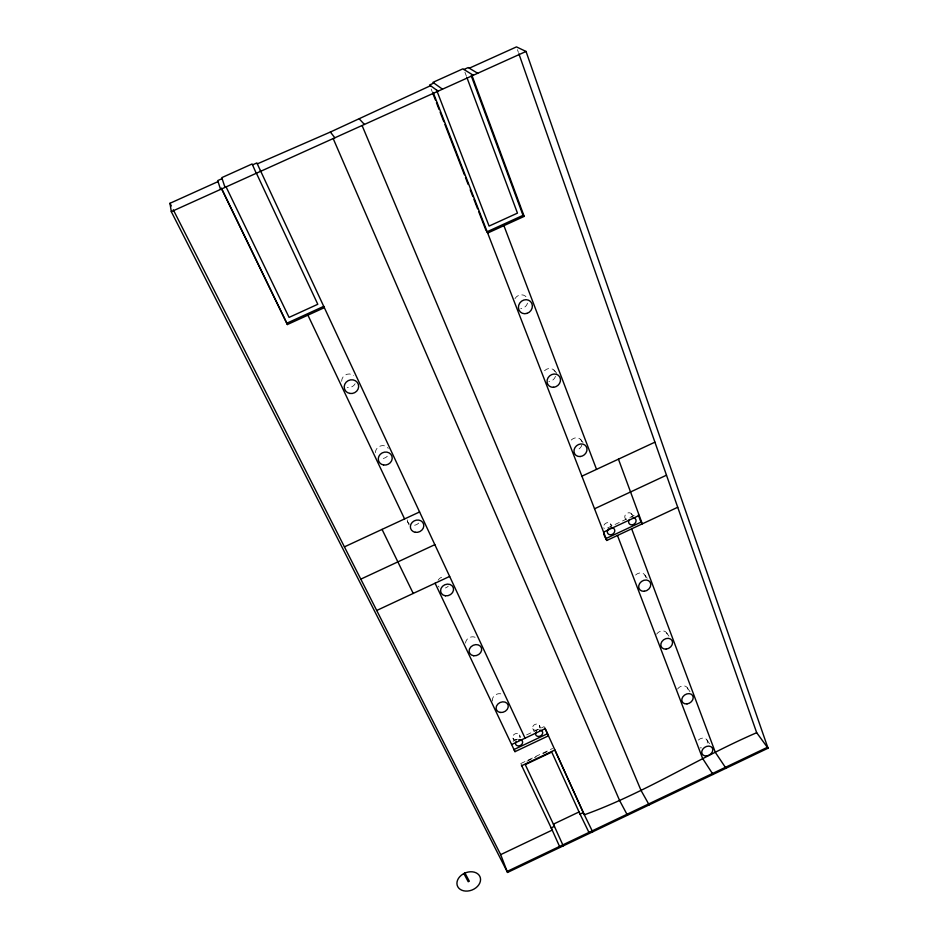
<?xml version="1.0" encoding="UTF-8"?>
<svg xmlns="http://www.w3.org/2000/svg" width="938" height="938" viewBox="0 0 938 938"><rect width="100%" height="100%" fill="white"/><g stroke="black" fill="none" stroke-linecap="round" stroke-linejoin="round"><path stroke-width="0.7" stroke-dasharray="4.69 3.52" d="M513.121 741.278L516.779 739.543M526.605 734.9L544.192 726.587M520.719 763.579L552.588 748.477M526.945 761.246L536.196 756.86M542.797 753.73L548.085 751.221M607.601 527.93L636.562 514.387M553.971 370.053L556.82 373.394M580.423 439.289L583.026 442.537M631.555 513.895L633.115 515.888M610.427 523.779L611.928 525.796M644.957 575.193L647.197 578.23M666.707 633.009L668.97 636.199M687.331 687.824L690.391 692.267M706.924 739.883L709.996 744.479M539.456 725.555L540.663 728.029M532.819 728.697L534.015 731.183M519.535 734.982L520.684 737.479M512.887 738.124L514.012 740.633M407.502 521.422L409.05 524.928M431.175 89.063L432.23 91.795M464.931 72.226L466.467 76.33M517.448 49.667L518.409 52.422M603.99 525.139A3.916 3.306 -35.5 0 1 608.528 522.701A3.916 3.306 -35.5 0 1 610.978 526.312M604.236 528.575A3.916 3.306 -35.5 0 1 603.814 527.824M625.998 519.289A3.916 3.306 -36.8 0 1 626.842 513.403A3.916 3.306 -36.8 0 1 632.165 515.513M632.095 516.439A3.916 3.306 -36.8 0 1 631.766 517.342M538.178 729.295A3.67 2.931 -26.5 0 1 532.725 728.451A3.67 2.931 -26.5 0 1 536.442 724.042A3.67 2.931 -26.5 0 1 539.35 727.9M517.459 739.203A3.682 2.931 -25.5 0 1 512.676 737.374A3.682 2.931 -25.5 0 1 516.791 733.469A3.682 2.931 -25.5 0 1 519.441 737.315M698.376 740.059A5.863 4.479 -32.1 0 1 705.646 738.652A5.863 4.479 -32.1 0 1 706.431 744.737M701.448 747.809A5.863 4.479 -32.1 0 1 700.053 747.832M677.541 689.078A6.015 4.713 -32.8 0 1 684.787 686.018A6.015 4.713 -32.8 0 1 687.542 691.611M635.589 575.053A6.355 5.229 -34.7 0 1 642.213 573.13A6.355 5.229 -34.7 0 1 645.555 577.89M656.612 634.194A6.179 4.96 -33.6 0 1 664.069 631.075A6.179 4.96 -33.6 0 1 666.953 636.972M514.962 298.647A7.234 6.648 -47.2 0 1 526.957 297.921M527.508 303.15A7.234 6.648 -47.2 0 1 520.719 308.696M571.277 440.051A6.777 5.921 -38.2 0 1 577.597 437.905A6.777 5.921 -38.2 0 1 581.97 441.939M581.818 445.175A6.777 5.921 -38.2 0 1 577.058 449.959M555.472 376.279A6.988 6.273 -41.5 0 1 548.871 381.614M544.509 370.733A6.988 6.273 -41.5 0 1 554.991 371.342M418.688 523.087A6.789 6.003 -24 0 1 414.01 525.315M409.273 523.99A6.789 6.003 -24 0 1 407.256 519.863M492.602 701.096A6.238 5.077 -25.3 0 1 495.534 694.824A6.238 5.077 -25.3 0 1 502.827 694.741M465.6 643.105A6.414 5.358 -25 0 1 469.492 637.547A6.414 5.358 -25 0 1 476.293 637.969M448.258 586.156A6.601 5.663 -24.6 0 1 445.386 587.962M439.16 587.129A6.601 5.663 -24.6 0 1 438.128 586.039M438.105 580.235A6.601 5.663 -24.6 0 1 442.021 577.116M387.324 456.231A7 6.367 -22.9 0 1 380.722 458.448M375.446 452.667A7 6.367 -22.9 0 1 380.418 446.007A7 6.367 -22.9 0 1 388.262 448.376M355.127 383.748A7.211 6.765 -20.9 0 1 347.201 387.488M341.666 381.309A7.211 6.765 -20.9 0 1 353.72 375.622"/><path stroke-width="1.41" d="M555.062 750.517L583.272 812.613L580.059 814.137L551.755 752.077L525.268 764.622L554.428 826.355L551.216 827.879L559.986 847.436L559.517 846.451M469.27 68.204L516.475 46.9L526.042 51.449L768.023 748.219L507.552 872.446L500.681 854.635L552.212 830.095L521.34 764.892M768.023 748.219L756.685 732.707C698.177 757.904 644.429 793.22 584.339 814.794L545.213 728.65L511.62 744.549M507.059 871.472L767.671 747.176M547.44 733.727L514.047 749.532L514.997 751.655L548.46 735.814L544.732 727.771M521.669 765.725L554.897 749.978M618.447 459.163L642.307 523.85L640.982 522.173L605.573 538.74L606.816 540.464L677.717 507.27M257.305 163.88L330.375 132.035L430.542 85.686M376.713 610.474L449.654 576.424M594.528 508.783L666.484 475.191M603.568 532.104L639.2 515.431M344.422 546.866L419.591 511.96M360.802 579.145L434.845 544.661M581.9 476.176L654.923 442.173M287.356 324.548L286.864 323.2L323.739 306.351L324.337 307.664L287.356 324.548L221.239 188.139M486.599 231.979L523.017 215.353L524.19 216.385L487.666 233.058M222.095 178.63L217.745 180.588L220.536 189.417M252.521 164.9L256.871 162.931L260.717 171.279M433.884 83.048L429.592 84.983L438.081 91.174M463.911 69.494L468.203 67.559L477.723 73.27M507.552 872.446L171.302 211.66L169.977 203.288L218.062 181.585M171.302 211.66L526.042 51.449M473.327 75.263L462.856 68.849L432.922 82.356L442.49 89.18M359.336 118.962L364.413 124.449M330.375 132.035L334.854 137.792M464.978 873.055L469.317 881.204L468.214 881.732L463.876 873.583M169.977 203.288L171.302 205.903M173.296 209.819L500.681 854.635M583.272 812.613L592.675 831.854L592.218 830.857M382.047 529.395L413.224 593.437M221.556 188.444L286.864 323.2M225.894 186.486L289.068 317.396L317.794 304.275L256.215 172.78M307.91 315.156L404.583 518.925M435.091 583.225L514.997 751.655M562.8 844.892L563.257 845.877L553.432 824.15L579.004 811.968L589.416 833.401L588.958 832.405M260.377 170.47L525.069 738.183M256.262 173.296L252.111 163.951L221.778 177.645L225.014 187.401M627.03 814.254L627.463 815.251L619.678 800.665L333.271 138.754M362.162 125.704L641.053 790.476L649.166 804.898L648.744 803.889M433.192 92.51L606.816 540.464M432.758 93.155L435.396 99.956M436.451 102.676L439.09 109.488M440.145 112.208L443.838 121.729M444.893 124.461L464.427 174.82M465.483 177.54L468.121 184.34M470.231 189.781L472.869 196.593M473.925 199.313L477.63 208.846M478.685 211.566L486.072 230.619M603.72 533.968L605.104 537.544M436.51 89.86L489.085 226.081L517.459 213.125L466.972 77.702M617.462 535.469L702.621 758.455L713.032 774.448L712.645 773.416M503.905 225.648L596.533 469.363M631.661 528.833L715.354 752.393L725.989 768.269L725.602 767.237M471.239 75.767L523.017 215.353M638.321 514.974L640.982 522.173M471.814 75.063L524.19 216.385M518.89 53.806L756.685 732.707M610.814 527.789A3.94 3.33 -35.4 0 1 614.648 531.682A3.94 3.33 -35.4 0 1 608.832 534.402A3.94 3.33 -35.4 0 1 608.973 528.645M633.103 517.741A3.951 3.318 -36.7 0 1 635.812 522.044A3.951 3.318 -36.7 0 1 630.383 524.577A3.951 3.318 -36.7 0 1 629.55 519.394M539.749 730.21A3.693 2.943 -26.5 0 1 542.481 733.833A3.693 2.943 -26.5 0 1 537.357 736.248A3.693 2.943 -26.5 0 1 536.395 731.792M518.714 739.836A3.705 2.943 -25.5 0 1 522.583 742.779A3.705 2.943 -25.5 0 1 517.577 745.816A3.705 2.943 -25.5 0 1 516.299 741.301M464.416 873.29L463.009 874.052A12.194 9.192 -22.1 0 0 461.801 890.221A12.194 9.192 -22.1 0 0 480.338 881.392A12.194 9.192 -22.1 0 0 465.893 872.68L464.416 873.29M706.76 755.911A5.921 4.502 -32.1 0 0 712.305 747.926A5.921 4.502 -32.1 0 0 702.726 749.239A5.921 4.502 -32.1 0 0 706.76 755.911M687.026 703.899A6.074 4.737 -32.7 0 0 692.678 695.597A6.074 4.737 -32.7 0 0 682.805 696.852A6.074 4.737 -32.7 0 0 687.026 703.899M644.3 591.28A6.414 5.265 -34.7 0 0 650.175 582.275A6.414 5.265 -34.7 0 0 639.693 583.401A6.414 5.265 -34.7 0 0 644.3 591.28M666.238 649.096A6.238 4.995 -33.6 0 0 671.995 640.455A6.238 4.995 -33.6 0 0 661.829 641.651A6.238 4.995 -33.6 0 0 666.238 649.096M527.015 313.386A7.305 6.707 -46.8 0 0 530.474 301.461A7.305 6.707 -46.8 0 0 518.691 305.296A7.305 6.707 -46.8 0 0 527.015 313.386M580.188 456.536A6.847 5.968 -38 0 0 586.285 446.629A6.847 5.968 -38 0 0 574.994 447.567A6.847 5.968 -38 0 0 580.188 456.536M553.526 387.288A7.07 6.32 -41.3 0 0 559.74 376.912A7.07 6.32 -41.3 0 0 548.062 377.756A7.07 6.32 -41.3 0 0 553.526 387.288M415.382 532.315A6.859 6.05 -24 0 0 423.566 524.002A6.859 6.05 -24 0 0 412.274 522.302A6.859 6.05 -24 0 0 415.382 532.315M500.493 712.47A6.308 5.1 -25.4 0 0 508.103 705.048A6.308 5.1 -25.4 0 0 497.961 703.957A6.308 5.1 -25.4 0 0 500.493 712.47M473.702 655.756A6.484 5.394 -25.1 0 0 481.499 648.064A6.484 5.394 -25.1 0 0 470.993 646.786A6.484 5.394 -25.1 0 0 473.702 655.756M445.374 595.806A6.66 5.71 -24.6 0 0 453.359 587.809A6.66 5.71 -24.6 0 0 442.478 586.332A6.66 5.71 -24.6 0 0 445.374 595.806M383.572 464.978A7.07 6.414 -23 0 0 391.955 456.325A7.07 6.414 -23 0 0 380.23 454.367A7.07 6.414 -23 0 0 383.572 464.978M349.768 393.432A7.293 6.824 -21.1 0 0 358.363 384.404A7.293 6.824 -21.1 0 0 346.169 382.165A7.293 6.824 -21.1 0 0 349.768 393.432"/></g></svg>
